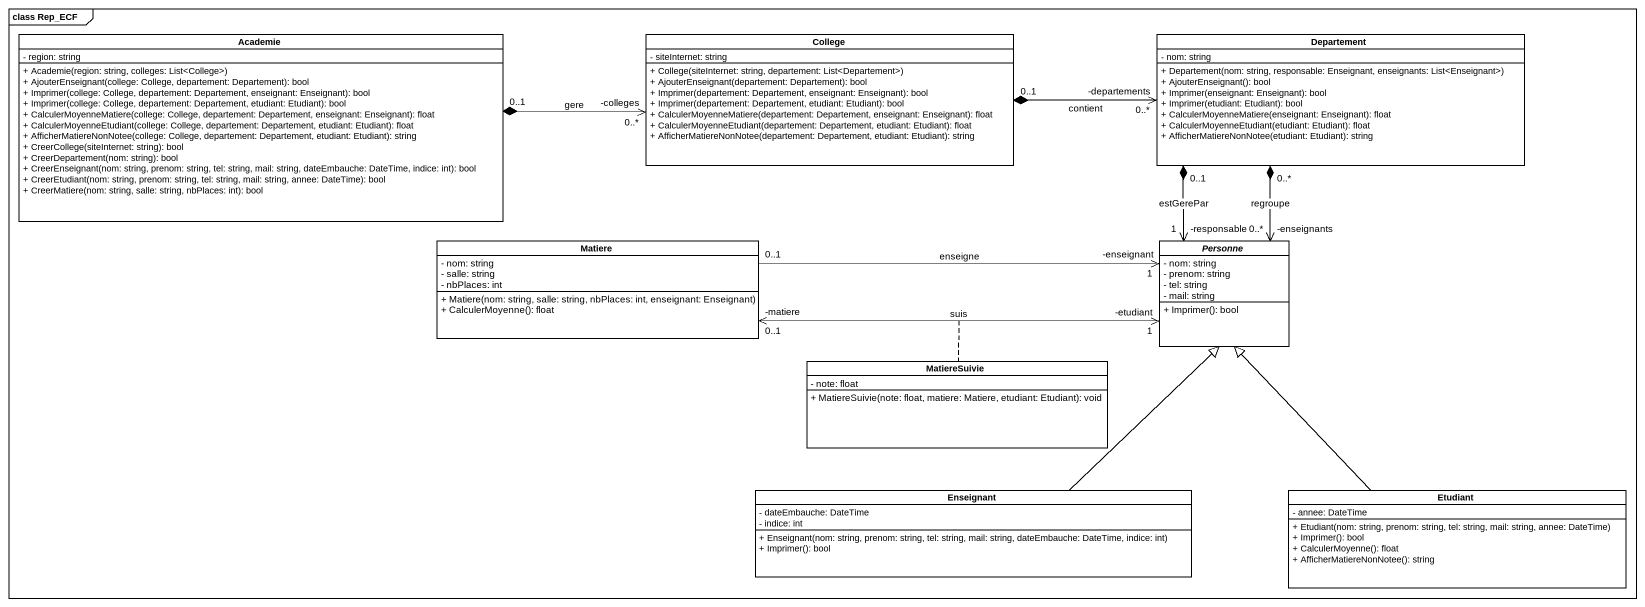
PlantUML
@startuml
mainframe class Rep_ECF
hide circle
hide empty members
skinparam classAttributeIconSize 0
class Academie {
  - region: string
  + Academie(region: string, colleges: List<College>)
  + AjouterEnseignant(college: College, departement: Departement): bool
  + Imprimer(college: College, departement: Departement, enseignant: Enseignant): bool
  + Imprimer(college: College, departement: Departement, etudiant: Etudiant): bool
  + CalculerMoyenneMatiere(college: College, departement: Departement, enseignant: Enseignant): float
  + CalculerMoyenneEtudiant(college: College, departement: Departement, etudiant: Etudiant): float
  + AfficherMatiereNonNotee(college: College, departement: Departement, etudiant: Etudiant): string
  + CreerCollege(siteInternet: string): bool
  + CreerDepartement(nom: string): bool
  + CreerEnseignant(nom: string, prenom: string, tel: string, mail: string, dateEmbauche: DateTime, indice: int): bool
  + CreerEtudiant(nom: string, prenom: string, tel: string, mail: string, annee: DateTime): bool
  + CreerMatiere(nom: string, salle: string, nbPlaces: int): bool
}
class College {
  - siteInternet: string
  + College(siteInternet: string, departement: List<Departement>)
  + AjouterEnseignant(departement: Departement): bool
  + Imprimer(departement: Departement, enseignant: Enseignant): bool
  + Imprimer(departement: Departement, etudiant: Etudiant): bool
  + CalculerMoyenneMatiere(departement: Departement, enseignant: Enseignant): float
  + CalculerMoyenneEtudiant(departement: Departement, etudiant: Etudiant): float
  + AfficherMatiereNonNotee(departement: Departement, etudiant: Etudiant): string
}
class Departement {
  - nom: string
  + Departement(nom: string, responsable: Enseignant, enseignants: List<Enseignant>)
  + AjouterEnseignant(): bool
  + Imprimer(enseignant: Enseignant): bool
  + Imprimer(etudiant: Etudiant): bool
  + CalculerMoyenneMatiere(enseignant: Enseignant): float
  + CalculerMoyenneEtudiant(etudiant: Etudiant): float
  + AfficherMatiereNonNotee(etudiant: Etudiant): string
}
class Matiere {
  - nom: string
  - salle: string
  - nbPlaces: int
  + Matiere(nom: string, salle: string, nbPlaces: int, enseignant: Enseignant)
  + CalculerMoyenne(): float
}
abstract class Personne {
  - nom: string
  - prenom: string
  - tel: string
  - mail: string
  + Imprimer(): bool
}
class MatiereSuivie {
  - note: float
  + MatiereSuivie(note: float, matiere: Matiere, etudiant: Etudiant): void
}
class Enseignant {
  - dateEmbauche: DateTime
  - indice: int
  + Enseignant(nom: string, prenom: string, tel: string, mail: string, dateEmbauche: DateTime, indice: int)
  + Imprimer(): bool
}
class Etudiant {
  - annee: DateTime
  + Etudiant(nom: string, prenom: string, tel: string, mail: string, annee: DateTime)
  + Imprimer(): bool
  + CalculerMoyenne(): float
  + AfficherMatiereNonNotee(): string
}
College "-colleges\n0..*" <-left-* "0..1" Academie : gere
Departement "-departements\n0..*" <-left-* "0..1" College : contient
Personne "-responsable\n1" <-up-* "0..1" Departement : estGerePar
Personne "-enseignants\n0..*" <-up-* "0..*" Departement : regroupe
Personne "-etudiant\n1" <-left-> "-matiere\n0..1" Matiere : suis
(Personne, Matiere) .. MatiereSuivie
Personne "-enseignant\n1" <-left- "0..1" Matiere : enseigne
Enseignant -up-|> Personne
Etudiant -up-|> Personne
@enduml
